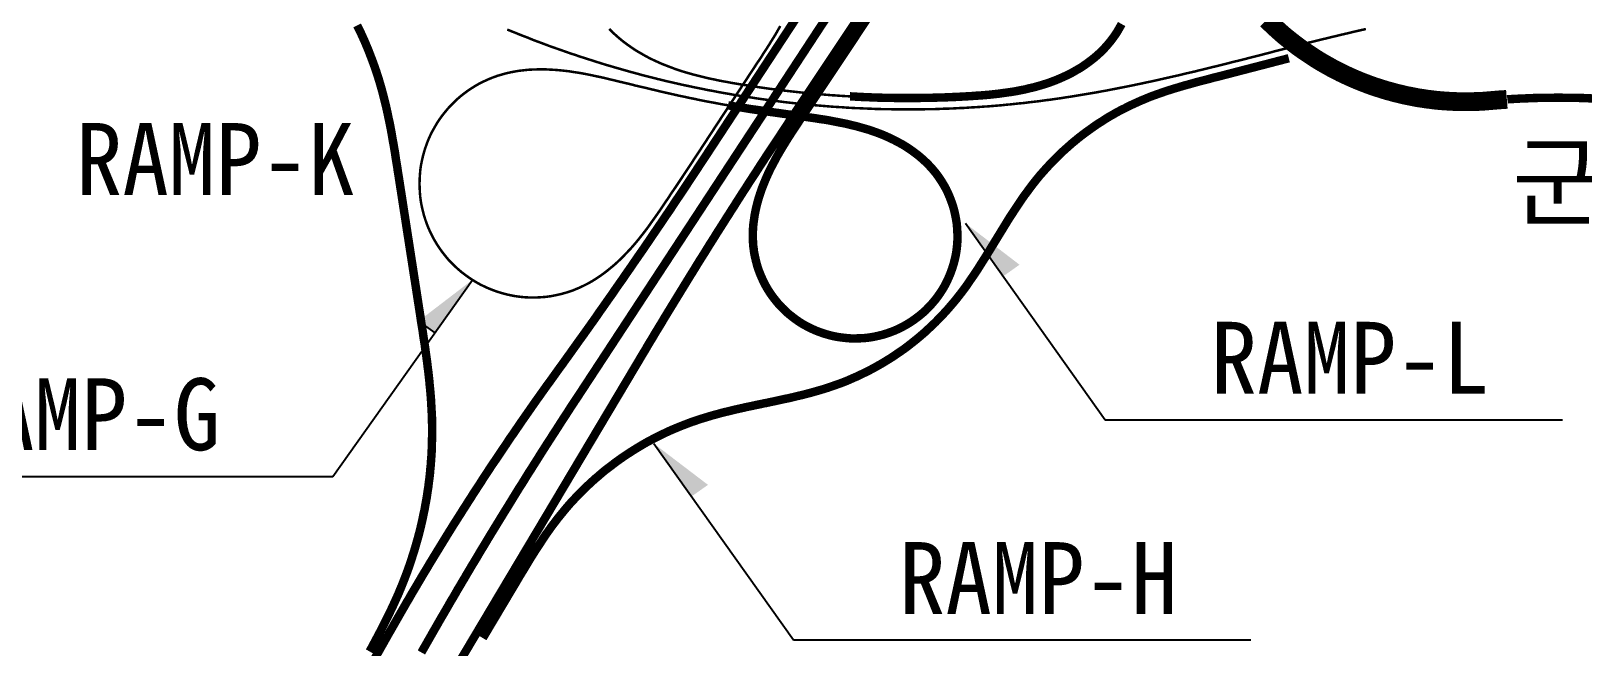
# Model space of a CAD drawing. Header units: metres. Extents: x 226260 to 227788, y 221330 to 222332.
# Drawn here: x 227498.5 to 227622.3, y 222197.7 to 222246.8 of the extents above; entities that cross this region are included whole.
import ezdxf

# ---------------------------------------------------------------- set-up
doc = ezdxf.new("R2010")
doc.units = ezdxf.units.M
doc.linetypes.add('HIDDEN', pattern=[0.375, 0.25, -0.125])
for name, color, linetype in [('CA-ALGN-RampA', 2, 'Continuous'), ('CA-ALGN-RampF', 2, 'Continuous'), ('CA-ALGN-RampG', 2, 'Continuous'), ('CA-ALGN-RampH', 2, 'Continuous'), ('CA-ALGN-RampK', 2, 'Continuous'), ('CA-ALGN-RampL', 2, 'Continuous'), ('CA-ALGN-RampM', 2, 'Continuous'), ('CA-ALGN-RampN', 2, 'Continuous'), ('CA-ALGN-RampO', 2, 'Continuous'), ('CA-ALGN-국도7호선평면선형', 2, 'Continuous'), ('CA-ALGN-군도14', 2, 'Continuous'), ('CA-ALGN-군도이설1', 2, 'Continuous'), ('CA-LEAL', 1, 'Continuous'), ('CA-TEXT', 3, 'Continuous')]:
    doc.layers.add(name, color=color, linetype=linetype)
doc.styles.add('돋움체', font='DotumChe.ttf')

msp = doc.modelspace()

# ---------------------------------------------------------------- hatches: boundary and pattern name
at = {"layer": 'CA-LEAL'}
for points in [[(227577.36, 222228.21), (227576.05, 222227.28), (227573.06, 222231.5)], [(227529.4, 222223.71), (227530.71, 222222.78), (227533.7, 222227)], [(227552.5, 222210.65), (227551.18, 222209.72), (227548.19, 222213.93)]]:
    msp.add_hatch(color=256, dxfattribs=at).paths.add_polyline_path(points)

# ---------------------------------------------------------------- linework, layer by layer
at = {"layer": 'CA-ALGN-RampA', "const_width": 0.2}
msp.add_lwpolyline([(227536.48, 222246.97), (227536.82, 222246.83), (227537.15, 222246.7), (227537.49, 222246.56), (227537.83, 222246.43), (227538.17, 222246.3), (227538.5, 222246.16), (227538.84, 222246.03), (227539.18, 222245.91), (227539.52, 222245.78), (227539.86, 222245.65), (227540.2, 222245.53), (227540.55, 222245.41), (227540.89, 222245.29), (227541.23, 222245.17), (227541.57, 222245.05), (227541.92, 222244.94), (227542.26, 222244.82), (227542.61, 222244.71), (227542.95, 222244.6), (227543.3, 222244.49), (227543.64, 222244.38), (227543.99, 222244.27), (227544.34, 222244.16), (227544.69, 222244.06), (227545.03, 222243.96), (227545.38, 222243.86), (227545.73, 222243.76), (227546.08, 222243.66), (227546.43, 222243.56), (227546.78, 222243.47), (227547.13, 222243.37), (227547.48, 222243.28), (227547.83, 222243.19), (227548.19, 222243.1), (227548.54, 222243.01), (227548.89, 222242.93), (227549.24, 222242.84), (227549.6, 222242.76), (227549.95, 222242.68), (227550.3, 222242.6), (227550.66, 222242.52), (227551.01, 222242.45), (227551.37, 222242.37), (227551.72, 222242.3), (227552.08, 222242.23), (227552.44, 222242.15), (227552.79, 222242.09), (227553.15, 222242.02), (227553.51, 222241.95), (227553.86, 222241.89), (227554.22, 222241.83), (227554.58, 222241.76), (227554.94, 222241.7), (227555.29, 222241.65), (227555.65, 222241.59), (227556.01, 222241.54), (227556.37, 222241.48), (227556.73, 222241.43), (227557.09, 222241.38), (227557.45, 222241.33), (227557.81, 222241.28), (227558.17, 222241.24), (227558.53, 222241.19), (227558.89, 222241.15), (227559.25, 222241.11), (227559.61, 222241.07), (227559.97, 222241.03), (227560.33, 222241), (227560.69, 222240.96), (227561.05, 222240.93), (227561.42, 222240.9), (227561.78, 222240.87), (227562.14, 222240.84), (227562.5, 222240.81), (227562.86, 222240.79), (227563.22, 222240.77), (227563.59, 222240.74), (227563.95, 222240.72), (227564.31, 222240.7), (227564.67, 222240.69), (227565.04, 222240.67), (227565.4, 222240.66), (227565.76, 222240.64), (227566.12, 222240.63), (227566.49, 222240.62), (227566.85, 222240.62), (227567.21, 222240.61), (227567.58, 222240.61), (227567.94, 222240.6), (227568.3, 222240.6), (227568.66, 222240.6), (227569.03, 222240.6), (227569.39, 222240.61), (227569.75, 222240.61), (227570.12, 222240.62), (227570.48, 222240.62), (227570.84, 222240.63), (227571.2, 222240.65), (227571.57, 222240.66), (227571.93, 222240.67), (227572.29, 222240.69), (227572.65, 222240.71), (227573.02, 222240.72), (227573.38, 222240.75), (227573.74, 222240.77), (227574.1, 222240.79), (227574.47, 222240.82), (227574.83, 222240.84), (227575.19, 222240.87), (227575.55, 222240.9), (227575.91, 222240.93), (227576.27, 222240.97), (227576.63, 222241), (227577, 222241.04), (227577.36, 222241.08), (227577.72, 222241.11), (227578.08, 222241.16), (227578.44, 222241.2), (227578.8, 222241.24), (227579.16, 222241.29), (227579.52, 222241.34), (227579.88, 222241.38), (227579.98, 222241.4), (227580.34, 222241.45), (227580.7, 222241.5), (227581.06, 222241.56), (227581.41, 222241.61), (227581.77, 222241.67), (227582.13, 222241.73), (227582.49, 222241.79), (227582.85, 222241.85), (227583.2, 222241.91), (227583.56, 222241.97), (227583.92, 222242.04), (227584.28, 222242.1), (227584.63, 222242.17), (227584.99, 222242.24), (227585.34, 222242.31), (227585.7, 222242.38), (227586.06, 222242.45), (227586.41, 222242.52), (227586.77, 222242.6), (227587.12, 222242.67), (227587.48, 222242.75), (227587.83, 222242.82), (227588.19, 222242.9), (227588.54, 222242.98), (227588.89, 222243.06), (227589.25, 222243.14), (227589.6, 222243.22), (227589.96, 222243.3), (227590.31, 222243.38), (227590.66, 222243.47), (227591.02, 222243.55), (227591.37, 222243.63), (227591.72, 222243.72), (227592.07, 222243.8), (227592.43, 222243.89), (227592.78, 222243.98), (227593.13, 222244.06), (227593.48, 222244.15), (227593.84, 222244.24), (227594.19, 222244.33), (227594.54, 222244.42), (227594.89, 222244.5), (227595.24, 222244.59), (227595.59, 222244.68), (227595.95, 222244.77), (227596.3, 222244.86), (227596.65, 222244.95), (227597, 222245.04), (227597.35, 222245.13), (227597.7, 222245.23), (227598.05, 222245.32), (227598.41, 222245.41), (227598.62, 222245.46), (227598.65, 222245.47), (227599, 222245.56), (227599.35, 222245.65), (227599.7, 222245.74), (227600.06, 222245.83), (227600.41, 222245.92), (227600.76, 222246), (227601.11, 222246.09), (227601.46, 222246.18), (227601.82, 222246.26), (227602.17, 222246.35), (227602.52, 222246.43), (227602.88, 222246.52), (227603.23, 222246.6), (227603.58, 222246.68), (227603.94, 222246.77), (227604.29, 222246.85), (227604.64, 222246.93), (227605, 222247.01)], dxfattribs=at)
at = {"layer": 'CA-ALGN-RampF', "const_width": 0.2}
for points in [[(227563.83, 222241.64), (227563.47, 222241.66), (227563.11, 222241.68), (227562.74, 222241.71), (227562.38, 222241.73), (227562.02, 222241.76), (227561.66, 222241.79), (227561.3, 222241.82), (227560.93, 222241.85), (227560.57, 222241.89), (227560.21, 222241.92), (227559.85, 222241.96), (227559.49, 222242), (227559.13, 222242.04), (227558.77, 222242.08), (227558.41, 222242.12), (227558.05, 222242.17), (227557.69, 222242.21), (227557.33, 222242.26), (227556.97, 222242.31), (227556.61, 222242.36), (227556.25, 222242.42), (227555.89, 222242.47), (227555.53, 222242.53), (227555.18, 222242.58), (227555.13, 222242.59), (227554.77, 222242.65), (227554.41, 222242.71), (227554.06, 222242.78), (227553.7, 222242.84), (227553.34, 222242.91), (227552.99, 222242.99), (227552.63, 222243.06), (227552.28, 222243.14), (227551.92, 222243.23), (227551.57, 222243.32), (227551.22, 222243.41), (227550.87, 222243.51), (227550.53, 222243.61), (227550.18, 222243.72), (227549.84, 222243.84), (227549.5, 222243.97), (227549.16, 222244.1), (227548.82, 222244.23), (227548.49, 222244.38), (227548.16, 222244.53), (227547.83, 222244.69), (227547.51, 222244.86), (227547.2, 222245.04), (227546.88, 222245.22), (227546.58, 222245.41), (227546.28, 222245.62), (227545.98, 222245.83), (227545.69, 222246.05), (227545.41, 222246.28), (227545.14, 222246.52), (227544.87, 222246.76), (227544.62, 222247.02)], [(227558.27, 222247.25), (227558.09, 222246.94), (227557.91, 222246.62), (227557.72, 222246.31), (227557.53, 222246.01), (227557.34, 222245.7), (227557.14, 222245.39), (227556.94, 222245.09), (227556.75, 222244.78), (227556.55, 222244.48), (227556.49, 222244.4), (227552.06, 222237.65)]]:
    msp.add_lwpolyline(points, dxfattribs=at)
at = {"layer": 'CA-ALGN-RampG', "const_width": 0.2}
msp.add_lwpolyline([(227552.06, 222237.65), (227551.86, 222237.34), (227551.66, 222237.04), (227551.46, 222236.74), (227551.26, 222236.43), (227551.06, 222236.13), (227550.86, 222235.83), (227550.66, 222235.53), (227550.46, 222235.22), (227550.26, 222234.92), (227550.06, 222234.62), (227549.86, 222234.32), (227549.65, 222234.02), (227549.45, 222233.72), (227549.31, 222233.5), (227549.1, 222233.2), (227548.9, 222232.9), (227548.7, 222232.6), (227548.49, 222232.3), (227548.28, 222232), (227548.07, 222231.71), (227547.86, 222231.41), (227547.65, 222231.12), (227547.43, 222230.83), (227547.2, 222230.54), (227546.98, 222230.26), (227546.75, 222229.98), (227546.51, 222229.7), (227546.27, 222229.43), (227546.02, 222229.17), (227545.77, 222228.91), (227545.51, 222228.65), (227545.25, 222228.4), (227544.98, 222228.16), (227544.7, 222227.93), (227544.42, 222227.7), (227544.13, 222227.48), (227543.83, 222227.27), (227543.53, 222227.07), (227543.22, 222226.88), (227542.9, 222226.7), (227542.58, 222226.54), (227542.25, 222226.38), (227542.05, 222226.3), (227541.72, 222226.16), (227541.37, 222226.04), (227541.03, 222225.94), (227540.68, 222225.85), (227540.32, 222225.77), (227539.96, 222225.7), (227539.6, 222225.65), (227539.24, 222225.62), (227538.88, 222225.6), (227538.52, 222225.59), (227538.16, 222225.6), (227537.79, 222225.62), (227537.43, 222225.66), (227537.07, 222225.71), (227536.72, 222225.78), (227536.36, 222225.86), (227536.01, 222225.96), (227535.67, 222226.06), (227535.32, 222226.19), (227534.99, 222226.32), (227534.66, 222226.47), (227534.33, 222226.63), (227534.01, 222226.81), (227533.7, 222227), (227533.4, 222227.2), (227533.11, 222227.41), (227532.82, 222227.63), (227532.54, 222227.87), (227532.28, 222228.11), (227532.02, 222228.37), (227531.77, 222228.63), (227531.54, 222228.91), (227531.31, 222229.2), (227531.1, 222229.49), (227530.9, 222229.79), (227530.71, 222230.1), (227530.53, 222230.42), (227530.37, 222230.74), (227530.22, 222231.07), (227530.08, 222231.41), (227530.06, 222231.47), (227529.94, 222231.81), (227529.83, 222232.16), (227529.74, 222232.51), (227529.66, 222232.86), (227529.59, 222233.22), (227529.54, 222233.58), (227529.51, 222233.94), (227529.49, 222234.3), (227529.48, 222234.66), (227529.49, 222235.03), (227529.51, 222235.39), (227529.54, 222235.75), (227529.59, 222236.11), (227529.66, 222236.47), (227529.74, 222236.82), (227529.83, 222237.17), (227529.94, 222237.52), (227530.06, 222237.86), (227530.19, 222238.2), (227530.34, 222238.53), (227530.5, 222238.85), (227530.68, 222239.17), (227530.86, 222239.48), (227531.06, 222239.79), (227531.27, 222240.08), (227531.5, 222240.37), (227531.73, 222240.65), (227531.97, 222240.91), (227532.23, 222241.17), (227532.49, 222241.42), (227532.77, 222241.66), (227533.05, 222241.88), (227533.35, 222242.1), (227533.65, 222242.3), (227533.96, 222242.49), (227534.27, 222242.67), (227534.6, 222242.83), (227534.93, 222242.98), (227535.26, 222243.12), (227535.6, 222243.24), (227535.66, 222243.27), (227536.01, 222243.37), (227536.36, 222243.47), (227536.71, 222243.55), (227537.07, 222243.62), (227537.43, 222243.68), (227537.79, 222243.72), (227538.15, 222243.76), (227538.51, 222243.78), (227538.87, 222243.79), (227539.24, 222243.8), (227539.6, 222243.79), (227539.96, 222243.77), (227540.32, 222243.75), (227540.69, 222243.72), (227541.05, 222243.68), (227541.41, 222243.64), (227541.77, 222243.58), (227542.12, 222243.53), (227542.48, 222243.47), (227542.84, 222243.4), (227543.19, 222243.33), (227543.55, 222243.25), (227543.9, 222243.18), (227544.26, 222243.1), (227544.61, 222243.01), (227544.96, 222242.93), (227545.32, 222242.84), (227545.67, 222242.76), (227545.7, 222242.75), (227546.05, 222242.67), (227546.41, 222242.58), (227546.76, 222242.49), (227547.11, 222242.41), (227547.47, 222242.33), (227547.82, 222242.24), (227548.17, 222242.16), (227548.53, 222242.07), (227548.88, 222241.99), (227549.23, 222241.91), (227549.59, 222241.83), (227549.94, 222241.75), (227550.29, 222241.67), (227550.65, 222241.6), (227551, 222241.52), (227551.36, 222241.45), (227551.46, 222241.43), (227551.81, 222241.35), (227552.17, 222241.28), (227552.53, 222241.21), (227552.88, 222241.15), (227553.24, 222241.08), (227553.6, 222241.01), (227553.95, 222240.95), (227554.1, 222240.93)], dxfattribs=at)
at = {"layer": 'CA-ALGN-RampH', "const_width": 0.675}
msp.add_lwpolyline([(227534.53, 222198.43), (227537.26, 222203.01), (227537.44, 222203.32), (227537.63, 222203.63), (227537.82, 222203.94), (227538.01, 222204.25), (227538.19, 222204.56), (227538.38, 222204.87), (227538.58, 222205.18), (227538.77, 222205.49), (227538.97, 222205.79), (227539.17, 222206.09), (227539.37, 222206.4), (227539.57, 222206.7), (227539.78, 222206.99), (227539.99, 222207.29), (227540.21, 222207.58), (227540.43, 222207.87), (227540.48, 222207.94), (227540.71, 222208.22), (227540.94, 222208.5), (227541.17, 222208.78), (227541.41, 222209.06), (227541.65, 222209.33), (227541.9, 222209.59), (227542.15, 222209.85), (227542.41, 222210.11), (227542.66, 222210.37), (227542.93, 222210.62), (227543.19, 222210.86), (227543.46, 222211.11), (227543.74, 222211.34), (227544.01, 222211.58), (227544.29, 222211.81), (227544.58, 222212.03), (227544.87, 222212.25), (227545.16, 222212.47), (227545.45, 222212.68), (227545.75, 222212.89), (227546.05, 222213.09), (227546.36, 222213.29), (227546.66, 222213.48), (227546.97, 222213.67), (227547.29, 222213.86), (227547.6, 222214.04), (227547.92, 222214.21), (227548.24, 222214.38), (227548.56, 222214.54), (227548.89, 222214.7), (227549.22, 222214.86), (227549.55, 222215.01), (227549.88, 222215.15), (227550.22, 222215.29), (227550.55, 222215.42), (227550.89, 222215.55), (227551.24, 222215.68), (227551.43, 222215.74), (227551.77, 222215.86), (227552.12, 222215.97), (227552.46, 222216.07), (227552.81, 222216.18), (227553.16, 222216.27), (227553.51, 222216.37), (227553.86, 222216.46), (227554.22, 222216.54), (227554.57, 222216.63), (227554.92, 222216.71), (227555.28, 222216.79), (227555.63, 222216.87), (227555.99, 222216.94), (227556.34, 222217.02), (227556.7, 222217.09), (227557.05, 222217.17), (227557.14, 222217.18), (227557.5, 222217.26), (227557.85, 222217.33), (227558.21, 222217.41), (227558.56, 222217.49), (227558.92, 222217.56), (227559.27, 222217.64), (227559.62, 222217.73), (227559.98, 222217.81), (227560.33, 222217.9), (227560.68, 222217.99), (227561.03, 222218.09), (227561.38, 222218.19), (227561.72, 222218.29), (227562.07, 222218.4), (227562.41, 222218.52), (227562.76, 222218.64), (227563.1, 222218.76), (227563.44, 222218.89), (227563.77, 222219.03), (227564.1, 222219.18), (227564.44, 222219.32), (227564.76, 222219.48), (227565.09, 222219.64), (227565.41, 222219.8), (227565.73, 222219.97), (227566.05, 222220.15), (227566.37, 222220.33), (227566.68, 222220.52), (227566.99, 222220.71), (227567.29, 222220.9), (227567.59, 222221.11), (227567.89, 222221.31), (227568.19, 222221.52), (227568.48, 222221.74), (227568.76, 222221.96), (227569.05, 222222.19), (227569.33, 222222.42), (227569.6, 222222.65), (227569.88, 222222.89), (227570.14, 222223.14), (227570.41, 222223.39), (227570.67, 222223.64), (227570.92, 222223.9), (227571.18, 222224.16), (227571.42, 222224.43), (227571.67, 222224.7), (227571.9, 222224.97), (227572.14, 222225.25), (227572.37, 222225.53), (227572.39, 222225.56), (227572.61, 222225.84), (227572.83, 222226.13), (227573.05, 222226.42), (227573.26, 222226.72), (227573.46, 222227.02), (227573.67, 222227.32), (227573.87, 222227.62), (227574.07, 222227.92), (227574.26, 222228.23), (227574.46, 222228.54), (227574.65, 222228.84), (227574.84, 222229.15), (227575.03, 222229.46), (227575.22, 222229.77), (227575.41, 222230.08), (227575.41, 222230.08), (227575.6, 222230.39), (227575.79, 222230.7), (227575.98, 222231.01), (227576.17, 222231.32), (227576.36, 222231.63), (227576.55, 222231.94), (227576.75, 222232.24), (227576.95, 222232.55), (227577.15, 222232.85), (227577.35, 222233.15), (227577.55, 222233.45), (227577.76, 222233.75), (227577.98, 222234.04), (227578.19, 222234.33), (227578.41, 222234.62), (227578.64, 222234.91), (227578.76, 222235.06), (227578.99, 222235.34), (227579.23, 222235.61), (227579.47, 222235.88), (227579.72, 222236.15), (227579.96, 222236.41), (227580.22, 222236.67), (227580.48, 222236.93), (227580.74, 222237.18), (227581.01, 222237.42), (227581.28, 222237.66), (227581.55, 222237.9), (227581.83, 222238.13), (227582.11, 222238.36), (227582.4, 222238.58), (227582.69, 222238.8), (227582.99, 222239.01), (227583.28, 222239.22), (227583.58, 222239.43), (227583.89, 222239.62), (227584.19, 222239.82), (227584.5, 222240.01), (227584.82, 222240.19), (227585.13, 222240.37), (227585.45, 222240.54), (227585.78, 222240.7), (227586.1, 222240.87), (227586.43, 222241.02), (227586.76, 222241.17), (227587.09, 222241.32), (227587.34, 222241.42), (227587.67, 222241.56), (227588.01, 222241.69), (227588.35, 222241.81), (227588.69, 222241.93), (227589.04, 222242.05), (227589.38, 222242.16), (227589.73, 222242.27), (227590.08, 222242.37), (227590.43, 222242.48), (227590.77, 222242.57), (227591.12, 222242.67), (227591.47, 222242.77), (227591.82, 222242.86), (227592.18, 222242.95), (227592.53, 222243.04), (227592.88, 222243.14), (227593.07, 222243.18), (227598.85, 222244.68)], dxfattribs=at)
at = {"layer": 'CA-ALGN-RampK', "const_width": 0.675}
msp.add_lwpolyline([(227524.5, 222247.3), (227524.66, 222246.98), (227524.82, 222246.65), (227524.97, 222246.32), (227525.12, 222245.99), (227525.26, 222245.65), (227525.4, 222245.32), (227525.53, 222244.98), (227525.66, 222244.64), (227525.79, 222244.3), (227525.91, 222243.96), (227526.03, 222243.62), (227526.14, 222243.27), (227526.25, 222242.93), (227526.35, 222242.58), (227526.4, 222242.41), (227526.5, 222242.06), (227526.59, 222241.71), (227526.68, 222241.36), (227526.77, 222241), (227526.85, 222240.65), (227526.93, 222240.3), (227527, 222239.94), (227527.08, 222239.59), (227527.15, 222239.23), (227527.22, 222238.87), (227527.28, 222238.52), (227527.34, 222238.16), (227527.41, 222237.8), (227527.47, 222237.44), (227527.53, 222237.09), (227527.58, 222236.73), (227527.64, 222236.37), (227527.7, 222236.01), (227527.75, 222235.65), (227527.81, 222235.29), (227529.56, 222224), (227529.61, 222223.64), (227529.67, 222223.28), (227529.73, 222222.92), (227529.78, 222222.56), (227529.83, 222222.21), (227529.89, 222221.85), (227529.94, 222221.49), (227529.99, 222221.13), (227530.04, 222220.77), (227530.09, 222220.41), (227530.13, 222220.05), (227530.18, 222219.69), (227530.22, 222219.33), (227530.26, 222218.97), (227530.29, 222218.61), (227530.33, 222218.24), (227530.36, 222217.88), (227530.39, 222217.52), (227530.41, 222217.16), (227530.43, 222216.8), (227530.45, 222216.44), (227530.47, 222216.07), (227530.47, 222215.89), (227530.48, 222215.53), (227530.49, 222215.17), (227530.49, 222214.8), (227530.48, 222214.44), (227530.47, 222214.08), (227530.46, 222213.71), (227530.45, 222213.35), (227530.43, 222212.99), (227530.4, 222212.63), (227530.38, 222212.27), (227530.34, 222211.9), (227530.31, 222211.54), (227530.27, 222211.18), (227530.22, 222210.82), (227530.18, 222210.46), (227530.12, 222210.1), (227530.07, 222209.74), (227530.01, 222209.39), (227529.94, 222209.03), (227529.88, 222208.67), (227529.8, 222208.32), (227529.73, 222207.96), (227529.65, 222207.61), (227529.57, 222207.26), (227529.48, 222206.9), (227529.39, 222206.55), (227529.29, 222206.2), (227529.19, 222205.85), (227529.09, 222205.5), (227528.98, 222205.16), (227528.87, 222204.81), (227528.76, 222204.47), (227528.64, 222204.12), (227528.52, 222203.78), (227528.39, 222203.44), (227528.26, 222203.1), (227528.13, 222202.77), (227528.05, 222202.57), (227527.91, 222202.24), (227527.77, 222201.9), (227527.62, 222201.57), (227527.47, 222201.24), (227527.32, 222200.91), (227527.16, 222200.58), (227527.01, 222200.26), (227526.84, 222199.93), (227526.68, 222199.61), (227526.52, 222199.28), (227526.35, 222198.96), (227526.18, 222198.64), (227526.01, 222198.32), (227525.84, 222198), (227525.67, 222197.68), (227525.49, 222197.36)], dxfattribs=at)
at = {"layer": 'CA-ALGN-RampL', "const_width": 0.675}
msp.add_lwpolyline([(227554.1, 222240.93), (227554.46, 222240.86), (227554.81, 222240.81), (227555.17, 222240.75), (227555.53, 222240.69), (227555.89, 222240.63), (227556.25, 222240.58), (227556.61, 222240.53), (227556.97, 222240.47), (227557.32, 222240.42), (227557.68, 222240.37), (227558.04, 222240.32), (227558.4, 222240.27), (227558.76, 222240.22), (227559.12, 222240.17), (227559.48, 222240.12), (227559.65, 222240.09), (227560.01, 222240.04), (227560.37, 222239.99), (227560.73, 222239.94), (227561.09, 222239.89), (227561.45, 222239.83), (227561.81, 222239.78), (227562.17, 222239.72), (227562.52, 222239.65), (227562.88, 222239.58), (227563.24, 222239.51), (227563.59, 222239.44), (227563.94, 222239.35), (227564.3, 222239.27), (227564.65, 222239.17), (227565, 222239.07), (227565.34, 222238.97), (227565.69, 222238.85), (227566.03, 222238.73), (227566.37, 222238.6), (227566.7, 222238.46), (227567.03, 222238.31), (227567.36, 222238.15), (227567.68, 222237.98), (227568, 222237.81), (227568.31, 222237.62), (227568.61, 222237.42), (227568.91, 222237.21), (227569.2, 222236.99), (227569.48, 222236.76), (227569.75, 222236.52), (227570.01, 222236.27), (227570.26, 222236.01), (227570.48, 222235.76), (227570.71, 222235.48), (227570.92, 222235.19), (227571.12, 222234.89), (227571.31, 222234.58), (227571.49, 222234.26), (227571.65, 222233.93), (227571.79, 222233.6), (227571.92, 222233.26), (227572.04, 222232.92), (227572.14, 222232.57), (227572.22, 222232.22), (227572.29, 222231.86), (227572.35, 222231.5), (227572.38, 222231.14), (227572.4, 222230.78), (227572.41, 222230.42), (227572.4, 222230.05), (227572.37, 222229.69), (227572.33, 222229.33), (227572.27, 222228.97), (227572.19, 222228.62), (227572.1, 222228.27), (227571.99, 222227.92), (227571.87, 222227.58), (227571.73, 222227.24), (227571.58, 222226.91), (227571.42, 222226.59), (227571.24, 222226.28), (227571.04, 222225.97), (227570.83, 222225.67), (227570.61, 222225.38), (227570.38, 222225.11), (227570.13, 222224.84), (227569.88, 222224.58), (227569.61, 222224.34), (227569.33, 222224.11), (227569.04, 222223.89), (227568.74, 222223.68), (227568.44, 222223.49), (227568.12, 222223.31), (227567.8, 222223.14), (227567.47, 222222.99), (227567.45, 222222.98), (227567.12, 222222.85), (227566.77, 222222.73), (227566.43, 222222.62), (227566.08, 222222.54), (227565.72, 222222.46), (227565.36, 222222.4), (227565, 222222.36), (227564.64, 222222.34), (227564.28, 222222.33), (227563.91, 222222.33), (227563.55, 222222.36), (227563.19, 222222.4), (227562.83, 222222.45), (227562.48, 222222.52), (227562.12, 222222.61), (227561.78, 222222.71), (227561.43, 222222.83), (227561.09, 222222.96), (227560.76, 222223.11), (227560.44, 222223.27), (227560.12, 222223.44), (227559.81, 222223.63), (227559.51, 222223.84), (227559.22, 222224.06), (227558.94, 222224.28), (227558.67, 222224.53), (227558.41, 222224.78), (227558.16, 222225.04), (227557.93, 222225.32), (227557.7, 222225.61), (227557.49, 222225.9), (227557.29, 222226.21), (227557.11, 222226.52), (227556.94, 222226.84), (227556.79, 222227.17), (227556.65, 222227.5), (227556.52, 222227.84), (227556.41, 222228.19), (227556.32, 222228.54), (227556.24, 222228.89), (227556.17, 222229.25), (227556.13, 222229.61), (227556.12, 222229.63), (227556.09, 222229.99), (227556.08, 222230.35), (227556.08, 222230.71), (227556.09, 222231.08), (227556.12, 222231.44), (227556.17, 222231.8), (227556.22, 222232.16), (227556.29, 222232.51), (227556.37, 222232.87), (227556.46, 222233.22), (227556.56, 222233.57), (227556.67, 222233.91), (227556.79, 222234.26), (227556.92, 222234.59), (227557.06, 222234.93), (227557.2, 222235.26), (227557.35, 222235.59), (227557.51, 222235.92), (227557.68, 222236.24), (227557.85, 222236.56), (227558.02, 222236.88), (227558.2, 222237.19), (227558.39, 222237.51), (227558.58, 222237.82), (227558.77, 222238.13), (227558.96, 222238.43), (227559.16, 222238.74), (227559.36, 222239.04), (227559.56, 222239.34), (227559.76, 222239.65), (227559.96, 222239.95), (227560, 222240.01), (227563.19, 222244.8)], dxfattribs=at)
at = {"layer": 'CA-ALGN-RampM', "const_width": 0.675}
for points in [[(227563.19, 222244.8), (227567.16, 222250.77)], [(227585.51, 222247.41), (227585.33, 222247.09), (227585.15, 222246.78), (227584.95, 222246.48), (227584.85, 222246.34), (227584.63, 222246.05), (227584.4, 222245.77), (227584.16, 222245.5), (227583.91, 222245.24), (227583.64, 222244.99), (227583.37, 222244.75), (227583.09, 222244.53), (227582.8, 222244.31), (227582.5, 222244.1), (227582.2, 222243.9), (227581.88, 222243.72), (227581.57, 222243.54), (227581.25, 222243.37), (227580.92, 222243.22), (227580.59, 222243.07), (227580.25, 222242.93), (227579.91, 222242.8), (227579.57, 222242.68), (227579.22, 222242.57), (227578.88, 222242.47), (227578.53, 222242.37), (227578.17, 222242.29), (227577.82, 222242.2), (227577.46, 222242.13), (227577.11, 222242.06), (227576.75, 222242), (227576.39, 222241.95), (227576.03, 222241.9), (227575.67, 222241.85), (227575.31, 222241.81), (227574.95, 222241.77), (227574.59, 222241.74), (227574.23, 222241.71), (227573.87, 222241.69), (227573.5, 222241.66), (227573.14, 222241.64), (227572.95, 222241.63), (227572.58, 222241.61), (227572.22, 222241.59), (227571.86, 222241.58), (227571.5, 222241.56), (227571.13, 222241.55), (227570.77, 222241.54), (227570.41, 222241.53), (227570.04, 222241.52), (227569.68, 222241.52), (227569.32, 222241.51), (227568.96, 222241.51), (227568.59, 222241.51), (227568.23, 222241.51), (227567.87, 222241.51), (227567.5, 222241.51), (227567.14, 222241.52), (227566.78, 222241.53), (227566.42, 222241.53), (227566.05, 222241.54), (227565.69, 222241.55), (227565.33, 222241.57), (227564.97, 222241.58), (227564.6, 222241.6), (227564.24, 222241.62), (227563.88, 222241.64), (227563.83, 222241.64)]]:
    msp.add_lwpolyline(points, dxfattribs=at)
at = {"layer": 'CA-ALGN-RampN', "const_width": 0.675}
msp.add_lwpolyline([(227520.08, 222175.41), (227547.32, 222221.13), (227547.51, 222221.44), (227547.69, 222221.76), (227547.88, 222222.07), (227548.07, 222222.38), (227548.25, 222222.69), (227548.44, 222223), (227548.63, 222223.31), (227548.82, 222223.62), (227549, 222223.93), (227549.19, 222224.24), (227549.38, 222224.55), (227549.57, 222224.86), (227549.76, 222225.17), (227549.95, 222225.48), (227550.14, 222225.79), (227550.33, 222226.1), (227550.52, 222226.41), (227550.71, 222226.72), (227550.9, 222227.03), (227551.09, 222227.34), (227551.28, 222227.64), (227551.47, 222227.95), (227551.66, 222228.26), (227551.85, 222228.57), (227552.05, 222228.88), (227552.24, 222229.18), (227552.43, 222229.49), (227552.62, 222229.8), (227552.82, 222230.11), (227553.01, 222230.41), (227553.2, 222230.72), (227553.4, 222231.03), (227553.59, 222231.33), (227553.79, 222231.64), (227553.98, 222231.95), (227554.18, 222232.25), (227554.37, 222232.56), (227554.57, 222232.86), (227554.76, 222233.17), (227554.96, 222233.48), (227555.15, 222233.78), (227555.35, 222234.09), (227555.55, 222234.39), (227555.74, 222234.7), (227555.94, 222235), (227556.14, 222235.31), (227556.34, 222235.61), (227556.53, 222235.91), (227556.73, 222236.22), (227556.93, 222236.52), (227557.13, 222236.83), (227557.33, 222237.13), (227557.53, 222237.43), (227557.73, 222237.73), (227557.93, 222238.04), (227558.13, 222238.34), (227558.33, 222238.64), (227558.53, 222238.95), (227558.73, 222239.25), (227558.92, 222239.54), (227579.5, 222270.44)], dxfattribs=at)
at = {"layer": 'CA-ALGN-RampO', "const_width": 0.675}
msp.add_lwpolyline([(227560.08, 222248.71), (227552.59, 222237.3), (227552.39, 222236.99), (227552.19, 222236.69), (227551.99, 222236.39), (227551.79, 222236.09), (227551.59, 222235.78), (227551.39, 222235.48), (227551.19, 222235.18), (227550.99, 222234.88), (227550.79, 222234.57), (227550.59, 222234.27), (227550.39, 222233.97), (227550.19, 222233.67), (227549.98, 222233.37), (227549.78, 222233.07), (227549.58, 222232.76), (227549.38, 222232.46), (227549.17, 222232.16), (227548.97, 222231.86), (227548.77, 222231.56), (227548.56, 222231.26), (227548.36, 222230.96), (227548.15, 222230.66), (227547.95, 222230.36), (227547.75, 222230.06), (227547.54, 222229.76), (227547.34, 222229.46), (227547.13, 222229.16), (227546.92, 222228.86), (227546.72, 222228.57), (227546.51, 222228.27), (227546.31, 222227.97), (227546.1, 222227.67), (227545.89, 222227.37), (227545.69, 222227.07), (227545.48, 222226.78), (227545.27, 222226.48), (227545.06, 222226.18), (227544.86, 222225.88), (227544.65, 222225.59), (227544.44, 222225.29), (227544.23, 222224.99), (227544.02, 222224.69), (227543.81, 222224.4), (227543.61, 222224.1), (227543.4, 222223.8), (227543.19, 222223.51), (227542.98, 222223.21), (227542.77, 222222.92), (227542.56, 222222.62), (227542.35, 222222.33), (227542.13, 222222.03), (227541.92, 222221.73), (227541.71, 222221.44), (227541.5, 222221.14), (227541.29, 222220.85), (227541.08, 222220.56), (227540.87, 222220.26), (227540.65, 222219.97), (227540.44, 222219.67), (227540.31, 222219.49), (227540.31, 222219.49), (227540.1, 222219.2), (227539.89, 222218.9), (227539.67, 222218.61), (227539.46, 222218.31), (227539.25, 222218.02), (227539.04, 222217.72), (227538.83, 222217.43), (227538.62, 222217.13), (227538.41, 222216.83), (227538.21, 222216.54), (227538, 222216.24), (227537.79, 222215.94), (227537.58, 222215.64), (227537.38, 222215.34), (227537.17, 222215.04), (227536.97, 222214.74), (227536.76, 222214.45), (227536.56, 222214.15), (227536.36, 222213.84), (227536.15, 222213.54), (227535.95, 222213.24), (227535.75, 222212.94), (227535.55, 222212.64), (227535.34, 222212.34), (227535.14, 222212.04), (227534.94, 222211.73), (227534.74, 222211.43), (227534.54, 222211.13), (227534.35, 222210.82), (227534.15, 222210.52), (227533.95, 222210.21), (227533.75, 222209.91), (227533.56, 222209.6), (227533.36, 222209.3), (227533.17, 222208.99), (227532.97, 222208.69), (227532.78, 222208.38), (227532.58, 222208.07), (227532.39, 222207.77), (227532.19, 222207.46), (227532, 222207.15), (227531.81, 222206.85), (227531.62, 222206.54), (227531.43, 222206.23), (227531.24, 222205.92), (227531.05, 222205.61), (227530.86, 222205.3), (227530.67, 222204.99), (227530.48, 222204.68), (227530.29, 222204.37), (227530.11, 222204.06), (227529.92, 222203.75), (227529.73, 222203.44), (227529.55, 222203.13), (227529.36, 222202.81), (227529.18, 222202.5), (227528.99, 222202.19), (227528.81, 222201.88), (227528.63, 222201.56), (227528.44, 222201.25), (227528.26, 222200.93), (227528.08, 222200.62), (227527.9, 222200.31), (227527.72, 222199.99), (227527.54, 222199.68), (227527.36, 222199.36), (227527.18, 222199.05), (227527.03, 222198.79), (227518.62, 222183.88)], dxfattribs=at)
at = {"layer": 'CA-ALGN-국도7호선평면선형', "const_width": 0.675}
msp.add_lwpolyline([(227529.63, 222197.28), (227529.81, 222197.6), (227529.99, 222197.91), (227530.17, 222198.23), (227530.35, 222198.54), (227530.53, 222198.86), (227530.71, 222199.17), (227530.89, 222199.48), (227531.07, 222199.8), (227531.25, 222200.11), (227531.44, 222200.43), (227531.62, 222200.74), (227531.8, 222201.05), (227531.98, 222201.37), (227532.17, 222201.68), (227532.35, 222201.99), (227532.53, 222202.31), (227532.72, 222202.62), (227532.9, 222202.93), (227533.09, 222203.24), (227533.27, 222203.56), (227533.46, 222203.87), (227533.64, 222204.18), (227533.83, 222204.49), (227534.02, 222204.8), (227534.2, 222205.11), (227534.39, 222205.43), (227534.58, 222205.74), (227534.77, 222206.05), (227534.95, 222206.36), (227535.14, 222206.67), (227535.33, 222206.98), (227535.52, 222207.29), (227535.71, 222207.6), (227535.9, 222207.91), (227536.09, 222208.22), (227536.28, 222208.53), (227536.47, 222208.83), (227536.66, 222209.14), (227536.85, 222209.45), (227537.04, 222209.76), (227537.23, 222210.07), (227537.42, 222210.38), (227537.62, 222210.68), (227537.81, 222210.99), (227538, 222211.3), (227538.19, 222211.61), (227538.39, 222211.91), (227538.58, 222212.22), (227538.78, 222212.53), (227538.97, 222212.83), (227539.16, 222213.14), (227539.36, 222213.45), (227539.55, 222213.75), (227539.75, 222214.06), (227539.95, 222214.36), (227540.14, 222214.67), (227540.34, 222214.97), (227540.54, 222215.28), (227540.73, 222215.58), (227540.93, 222215.89), (227541.13, 222216.19), (227541.33, 222216.5), (227541.52, 222216.8), (227541.72, 222217.1), (227541.92, 222217.41), (227541.96, 222217.46), (227580.59, 222276.32)], dxfattribs=at)
at = {"layer": 'CA-ALGN-군도14', "linetype": 'HIDDEN', "const_width": 0.675, "flags": 128}
msp.add_lwpolyline([(227777.38, 222187), (227775.97, 222188.13), (227774.56, 222189.27), (227773.14, 222190.41), (227771.73, 222191.55), (227770.32, 222192.69), (227768.91, 222193.83), (227767.5, 222194.97), (227766.08, 222196.11), (227764.67, 222197.25), (227763.26, 222198.39), (227761.85, 222199.53), (227760.44, 222200.67), (227759.73, 222201.24), (227759.45, 222201.47), (227759.31, 222201.58), (227759.09, 222201.75), (227759.02, 222201.81), (227758.81, 222201.98), (227758.74, 222202.04), (227757.61, 222202.95), (227756.2, 222204.09), (227754.79, 222205.23), (227753.38, 222206.37), (227751.96, 222207.5), (227751.88, 222207.57), (227751.6, 222207.8), (227751.6, 222207.8), (227750.55, 222208.64), (227750.52, 222208.67), (227749.09, 222209.72), (227747.55, 222210.67), (227745.93, 222211.48), (227744.24, 222212.15), (227742.5, 222212.67), (227740.72, 222213.03), (227740.29, 222213.1), (227738.93, 222213.29), (227737.13, 222213.54), (227735.33, 222213.79), (227733.54, 222214.04), (227731.74, 222214.29), (227729.94, 222214.54), (227729.82, 222214.56), (227728.16, 222214.88), (227726.44, 222215.45), (227724.8, 222216.23), (227723.27, 222217.2), (227721.87, 222218.36), (227720.63, 222219.68), (227719.57, 222221.14), (227718.69, 222222.73), (227718.02, 222224.42), (227717.66, 222225.71), (227717.56, 222226.17), (227717.16, 222227.94), (227716.75, 222229.71), (227716.65, 222230.15), (227716.53, 222230.68), (227716.35, 222231.48), (227716.27, 222231.83), (227715.95, 222233.25), (227715.79, 222233.95), (227715.54, 222235.02), (227715.17, 222236.67), (227715.14, 222236.79), (227714.65, 222238.53), (227714.03, 222240.23), (227713.7, 222240.98), (227713.62, 222241.15), (227713.58, 222241.23), (227713.46, 222241.47), (227713.38, 222241.63), (227713.26, 222241.88), (227713.17, 222242.04), (227712.35, 222243.45), (227711.32, 222244.94), (227710.47, 222246), (227710.17, 222246.34), (227709.1, 222247.46), (227708.91, 222247.65), (227707.54, 222248.84), (227707.11, 222249.17), (227706.08, 222249.91), (227704.53, 222250.86), (227703.57, 222251.36), (227703.32, 222251.48), (227702.91, 222251.67), (227701.23, 222252.35), (227699.49, 222252.89), (227697.72, 222253.28), (227695.93, 222253.52), (227694.11, 222253.61), (227692.74, 222253.57), (227692.72, 222253.57), (227692.3, 222253.55), (227691.22, 222253.46), (227690.49, 222253.39), (227690.4, 222253.38), (227690.31, 222253.37), (227688.7, 222253.15), (227686.91, 222252.82), (227685.14, 222252.42), (227683.39, 222251.94), (227681.67, 222251.38), (227679.97, 222250.74), (227678.3, 222250.03), (227676.67, 222249.24), (227675.71, 222248.73), (227675.23, 222248.46), (227675.15, 222248.42), (227675.07, 222248.37), (227674.76, 222248.19), (227673.67, 222247.54), (227673.52, 222247.44), (227673.13, 222247.2), (227672.92, 222247.06), (227672.6, 222246.85), (227672.45, 222246.75), (227672.15, 222246.55), (227672, 222246.45), (227670.48, 222245.45), (227668.96, 222244.46), (227667.44, 222243.46), (227667.03, 222243.19), (227665.91, 222242.49), (227664.33, 222241.6), (227662.7, 222240.8), (227661.03, 222240.09), (227659.33, 222239.48), (227657.59, 222238.96), (227655.83, 222238.53), (227654.04, 222238.21), (227652.24, 222237.99), (227651.52, 222237.93), (227650.61, 222237.87), (227650.43, 222237.86), (227648.89, 222237.84), (227648.62, 222237.84), (227647.71, 222237.87), (227647.17, 222237.9), (227646.8, 222237.92), (227646.53, 222237.94), (227645, 222238.1), (227643.21, 222238.38), (227643.21, 222238.38), (227641.42, 222238.7), (227639.64, 222239.03), (227637.85, 222239.36), (227636.07, 222239.69), (227635.17, 222239.85), (227634.28, 222240.02), (227631.55, 222240.52), (227631.19, 222240.58), (227630.83, 222240.64), (227630.48, 222240.7), (227630.12, 222240.76), (227629.76, 222240.82), (227629.4, 222240.87), (227629.04, 222240.93), (227628.68, 222240.97), (227628.32, 222241.02), (227627.96, 222241.07), (227627.6, 222241.11), (227627.24, 222241.15), (227626.88, 222241.19), (227626.52, 222241.23), (227626.16, 222241.26), (227625.8, 222241.3), (227625.44, 222241.33), (227625.07, 222241.36), (227624.71, 222241.38), (227624.35, 222241.41), (227623.99, 222241.43), (227623.63, 222241.45), (227623.26, 222241.47), (227622.9, 222241.48), (227622.54, 222241.5), (227622.18, 222241.51), (227621.81, 222241.52), (227621.45, 222241.53), (227621.09, 222241.53), (227620.72, 222241.53), (227620.36, 222241.54), (227620, 222241.53), (227619.64, 222241.53), (227619.27, 222241.53), (227618.91, 222241.52), (227618.55, 222241.51), (227618.18, 222241.5), (227617.82, 222241.48), (227617.46, 222241.47), (227617.1, 222241.45), (227616.73, 222241.43), (227616.37, 222241.41), (227616.29, 222241.4)], dxfattribs=at)
at = {"layer": 'CA-ALGN-군도이설1', "const_width": 1.5}
msp.add_lwpolyline([(227616.25, 222241.4), (227616.01, 222241.38), (227615.65, 222241.36), (227615.29, 222241.33), (227614.94, 222241.3), (227614.94, 222241.3), (227614.57, 222241.27), (227614.21, 222241.24), (227613.85, 222241.23), (227613.49, 222241.22), (227613.12, 222241.21), (227612.76, 222241.21), (227612.4, 222241.22), (227612.03, 222241.23), (227611.67, 222241.25), (227611.31, 222241.27), (227610.95, 222241.3), (227610.59, 222241.33), (227610.23, 222241.38), (227609.87, 222241.42), (227609.51, 222241.48), (227609.15, 222241.53), (227608.79, 222241.6), (227608.44, 222241.67), (227608.08, 222241.74), (227607.73, 222241.83), (227607.38, 222241.91), (227607.03, 222242.01), (227606.68, 222242.1), (227606.33, 222242.21), (227605.98, 222242.32), (227605.64, 222242.43), (227605.3, 222242.55), (227604.96, 222242.68), (227604.62, 222242.81), (227604.28, 222242.95), (227603.95, 222243.09), (227603.62, 222243.24), (227603.29, 222243.39), (227602.96, 222243.55), (227602.64, 222243.72), (227602.32, 222243.88), (227602, 222244.06), (227601.68, 222244.24), (227601.37, 222244.42), (227601.06, 222244.61), (227600.75, 222244.81), (227600.45, 222245.01), (227600.15, 222245.21), (227599.85, 222245.42), (227599.56, 222245.63), (227599.27, 222245.85), (227598.99, 222246.07), (227598.7, 222246.3), (227598.42, 222246.53), (227598.15, 222246.77), (227597.88, 222247.01), (227597.61, 222247.26), (227597.35, 222247.51), (227597.09, 222247.76)], dxfattribs=at)
at = {"layer": 'CA-LEAL'}
for p, q in [((227584.2, 222215.81), (227573.06, 222231.5)), ((227522.56, 222211.31), (227533.7, 222227)), ((227529.4, 222223.71), (227530.71, 222222.78)), ((227620.68, 222215.81), (227584.2, 222215.81)), ((227559.33, 222198.25), (227548.19, 222213.93)), ((227486.08, 222211.31), (227522.56, 222211.31)), ((227595.81, 222198.25), (227559.33, 222198.25))]:
    msp.add_line(p, q, dxfattribs=at)

# ---------------------------------------------------------------- texts
at = {"layer": 'CA-TEXT', "style": '돋움체'}
for s, p in [('RAMP-K', (227502.06, 222233.78, -316.7)), ('군도14호선', (227616.68, 222231.95, -316.7)), ('RAMP-L', (227592.61, 222217.92, -211.13)), ('RAMP-G', (227491.34, 222213.42, -211.13)), ('RAMP-H', (227567.74, 222200.35, -211.13))]:
    msp.add_text(s, height=5.734, dxfattribs=at).set_placement(p)

doc.saveas('drawing.dxf')
